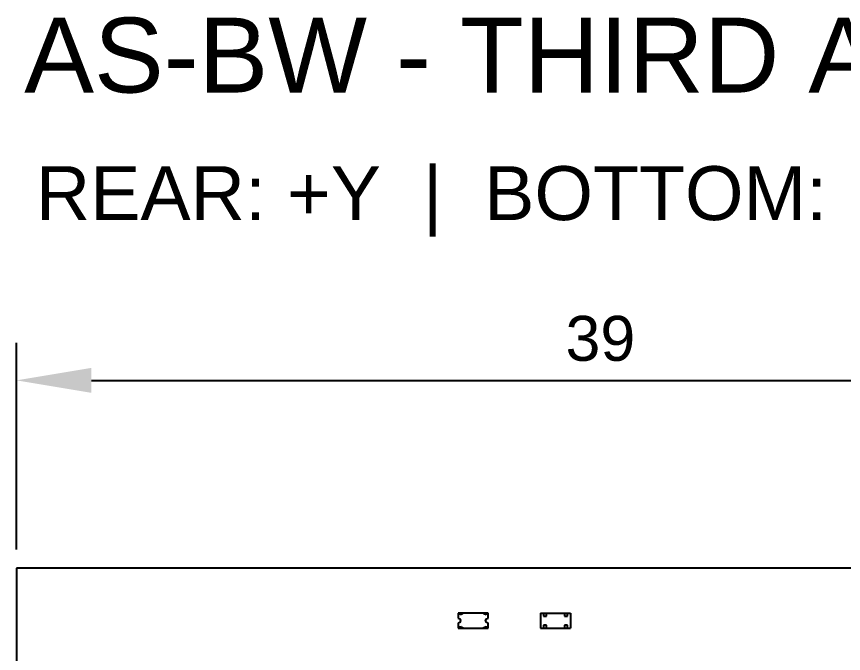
# Model space of a CAD drawing. Header units: millimetres. Extents: x -74 to 116, y -91 to 186.
# Drawn here: x -9.77 to 17.85, y 81.53 to 102.79 of the extents above; entities that cross this region are included whole.
import ezdxf

# ---------------------------------------------------------------- set-up
doc = ezdxf.new("R2010")
doc.units = ezdxf.units.MM
doc.layers.add('LABELS', color=7, linetype='Continuous')
doc.layers.add('VISIBLE', color=7, linetype='Continuous')
doc.styles.get("Standard").update_dxf_attribs({"font": 'arial.ttf'})
doc.dimstyles.get("Standard").update_dxf_attribs({"dimtxt": 2.5, "dimasz": 2.5, "dimexe": 1.25, "dimexo": 0.625, "dimtad": 1, "dimcen": 2.5, "dimazin": 3, "dimtfac": 1, "dimtmove": 0, "dimatfit": 3})

# ---------------------------------------------------------------- blocks, each defined once
blk = doc.blocks.new('*D8')
at = {"color": 0, "lineweight": -2, "transparency": 16777216}
for p, q in [((-9.773, 84.999), (-9.773, 91.893)), ((29.227, 85.032), (29.227, 91.893)), ((-7.273, 90.643), (26.727, 90.643))]:
    blk.add_line(p, q, dxfattribs=at)
at = {"color": 0, "transparency": 16777216}
for points in [[(-7.273, 91.06), (-7.273, 90.227), (-9.773, 90.643)], [(26.727, 91.06), (26.727, 90.227), (29.227, 90.643)]]:
    blk.add_solid(points, dxfattribs=at)
at = {"layer": 'Defpoints', "color": 0, "transparency": 16777216}
for p in [(29.227, 90.643), (-9.773, 84.374), (29.227, 84.407)]:
    blk.add_point(p, dxfattribs=at)
at = {"color": 0, "transparency": 16777216, "insert": (9.727, 92.035), "char_height": 1.5, "attachment_point": 5}
blk.add_mtext('39', dxfattribs=at)

msp = doc.modelspace()

# ---------------------------------------------------------------- linework, layer by layer
at = {"layer": 'VISIBLE'}
for points in [[(29.227, 84.374), (-9.773, 84.374)], [(-9.773, 84.374), (-9.773, 54.374)], [(4.977, 82.874), (4.977, 82.849)], [(5.085, 82.874), (4.977, 82.874)], [(5.135, 82.874), (5.085, 82.874)], [(5.085, 82.874), (5.085, 82.821)], [(5.135, 82.87), (5.147, 82.874)], [(5.135, 82.849), (5.135, 82.874)], [(5.819, 82.874), (5.135, 82.874)], [(5.807, 82.874), (5.147, 82.874)], [(5.807, 82.874), (5.819, 82.87)], [(5.869, 82.874), (5.819, 82.874)], [(5.819, 82.874), (5.819, 82.849)], [(5.869, 82.821), (5.869, 82.874)], [(5.977, 82.874), (5.869, 82.874)], [(5.977, 82.849), (5.977, 82.874)], [(7.727, 82.874), (7.727, 82.374)], [(7.727, 82.874), (7.827, 82.874)], [(7.827, 82.874), (7.927, 82.874)], [(7.827, 82.874), (7.827, 82.774)], [(7.927, 82.874), (8.527, 82.874)], [(7.927, 82.774), (7.927, 82.874)], [(8.527, 82.874), (8.627, 82.874)], [(8.527, 82.874), (8.527, 82.774)], [(8.627, 82.874), (8.727, 82.874)], [(8.627, 82.774), (8.627, 82.874)], [(8.727, 82.874), (8.727, 82.374)], [(5.085, 82.821), (4.977, 82.849)], [(4.977, 82.849), (4.977, 82.707)], [(4.977, 82.707), (5.036, 82.683), (5.06, 82.624), (5.036, 82.565), (4.977, 82.541)], [(5.977, 82.849), (5.869, 82.821)], [(5.977, 82.541), (5.918, 82.565), (5.894, 82.624), (5.918, 82.683), (5.977, 82.707)], [(5.977, 82.707), (5.977, 82.849)], [(7.827, 82.774), (7.927, 82.774)], [(8.527, 82.774), (8.627, 82.774)], [(4.977, 82.541), (4.977, 82.399)], [(4.977, 82.399), (5.085, 82.427)], [(4.977, 82.399), (4.977, 82.374)], [(4.977, 82.374), (5.085, 82.374)], [(5.085, 82.427), (5.085, 82.374)], [(5.085, 82.374), (5.135, 82.374)], [(5.135, 82.374), (5.135, 82.399)], [(5.147, 82.374), (5.135, 82.378)], [(5.135, 82.374), (5.819, 82.374)], [(5.147, 82.374), (5.807, 82.374)], [(5.819, 82.378), (5.807, 82.374)], [(5.819, 82.399), (5.819, 82.374)], [(5.819, 82.374), (5.869, 82.374)], [(5.869, 82.427), (5.977, 82.399)], [(5.869, 82.374), (5.869, 82.427)], [(5.869, 82.374), (5.977, 82.374)], [(5.977, 82.399), (5.977, 82.541)], [(5.977, 82.374), (5.977, 82.399)], [(7.727, 82.374), (7.827, 82.374)], [(7.747, 82.374), (7.977, 82.374)], [(7.927, 82.474), (7.827, 82.474)], [(7.827, 82.474), (7.827, 82.374)], [(7.827, 82.374), (7.927, 82.374)], [(7.927, 82.374), (7.927, 82.474)], [(7.927, 82.374), (8.527, 82.374)], [(8.477, 82.374), (8.707, 82.374)], [(8.527, 82.474), (8.527, 82.374)], [(8.627, 82.474), (8.527, 82.474)], [(8.527, 82.374), (8.627, 82.374)], [(8.627, 82.374), (8.627, 82.474)], [(8.627, 82.374), (8.727, 82.374)]]:
    msp.add_lwpolyline(points, dxfattribs=at)

# ---------------------------------------------------------------- texts
at = {"layer": 'LABELS'}
for s, height, p in [('AS-BW - THIRD ANGLE PROJECTION - MILLIMETERS', 2.5, (-9.515, 100.251)), ('REAR: +Y  |  BOTTOM: -Z  |  VISIBLE EDGES ONLY', 1.8, (-9.128, 95.993))]:
    msp.add_text(s, height=height, dxfattribs=at).set_placement(p)

# ---------------------------------------------------------------- dimensions: what is measured, and where the dimension line sits
dim = msp.add_linear_dim(base=(29.227, 90.643), p1=(-9.773, 84.374), p2=(29.227, 84.407), dimstyle='Standard', override={"dimtxt": 1.5, "dimtxsty": 'Standard', "dimadec": 0, "dimazin": 0, "dimfxl": 1})
dim.commit()
dim.dimension.update_dxf_attribs({"geometry": '*D8', "text_midpoint": (9.727, 92.035)})

doc.saveas('drawing.dxf')
